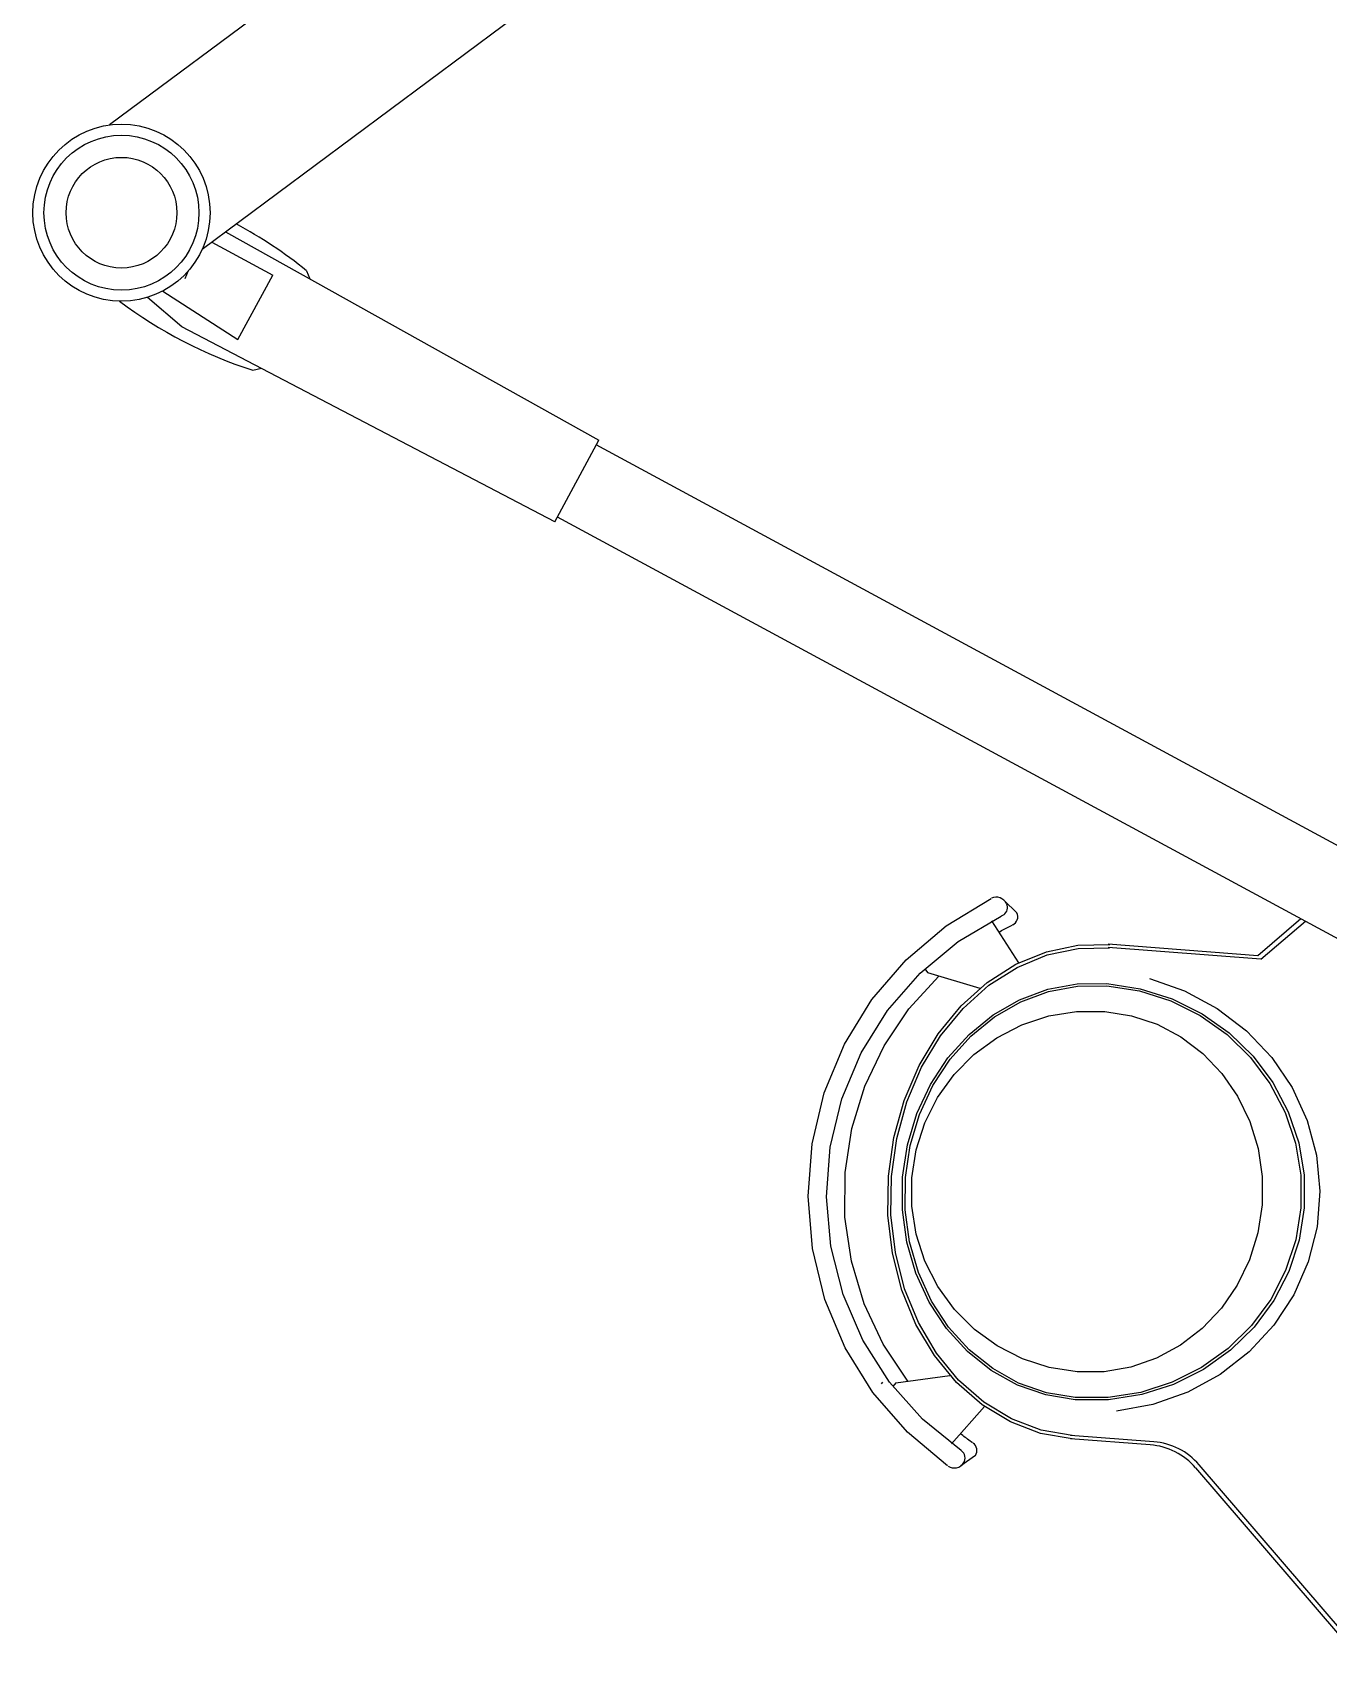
# Model space of a CAD drawing. Extents: x 2733443 to 3206532, y -1516114 to -1264405.
# Drawn here: x 3000729 to 3001124, y -1484060 to -1483559 of the extents above; entities that cross this region are included whole.
import ezdxf

# ---------------------------------------------------------------- set-up
doc = ezdxf.new("R2010")
doc.units = 0
doc.header["$MEASUREMENT"] = 0
doc.linetypes.add('1', pattern=[0, 0, 0])
doc.layers.get('0').update_dxf_attribs({"color": 250, "linetype": '1'})
doc.layers.add('furniture', color=33, linetype='Continuous')

# ---------------------------------------------------------------- blocks, each defined once
blk = doc.blocks.new('EQUIPMENT')
at = {"layer": 'furniture'}
for p, q in [((-30392, 18909.4), (-30840.5, 18575.93)), ((-30363.84, 18871.52), (-30812.33, 18538.05)), ((-30805.21, 18543.35), (-30691.52, 18479.94)), ((-30809.41, 18540.23), (-30790.83, 18530.19)), ((-30816.53, 18531.52), (-30817.57, 18529.03)), ((-30801.41, 18510.61), (-30790.83, 18530.19)), ((-30780.52, 18531.54), (-30779.56, 18529.02)), ((-30818.49, 18514.48), (-30828.94, 18523.43)), ((-30824.29, 18525.36), (-30801.41, 18510.61)), ((-30704.99, 18455.03), (-30818.49, 18514.48)), ((-30796.9, 18501.24), (-30794.27, 18501.82)), ((-30704.99, 18455.03), (-30691.52, 18479.94)), ((-30443.2, 18343.78), (-30692.32, 18478.46)), ((-30455.06, 18321.83), (-30704.18, 18456.51)), ((-30585.8, 18332.04), (-30572.12, 18340.32)), ((-30568.16, 18339.76), (-30564.25, 18335.93)), ((-30582.1, 18327.28), (-30569.05, 18334.98)), ((-30571.96, 18333.5), (-30563.76, 18320.7)), ((-30568.26, 18335.36), (-30569.05, 18334.98)), ((-30477.79, 18334.12), (-30490.87, 18322.9)), ((-30489.94, 18321.81), (-30476.44, 18333.39)), ((-30598, 18321.7), (-30585.8, 18332.04)), ((-30569.78, 18330.1), (-30569.38, 18330.32)), ((-30569.38, 18330.32), (-30568.97, 18330.55)), ((-30568.97, 18330.55), (-30568.56, 18330.77)), ((-30568.56, 18330.77), (-30568.16, 18330.99)), ((-30568.16, 18330.99), (-30567.75, 18331.2)), ((-30567.75, 18331.2), (-30567.34, 18331.42)), ((-30567.34, 18331.42), (-30566.93, 18331.63)), ((-30566.93, 18331.63), (-30566.52, 18331.84)), ((-30566.52, 18331.84), (-30566.1, 18332.05)), ((-30566.1, 18332.05), (-30565.69, 18332.26)), ((-30565.52, 18332.33), (-30565.69, 18332.26)), ((-30593.75, 18317.6), (-30582.1, 18327.28)), ((-30564.56, 18320.29), (-30555.28, 18324.12)), ((-30564.22, 18319.36), (-30555.07, 18323.14)), ((-30555.28, 18324.12), (-30545.66, 18326.16)), ((-30555.07, 18323.14), (-30545.59, 18325.15)), ((-30545.66, 18326.16), (-30535.94, 18326.35)), ((-30545.59, 18325.15), (-30536.02, 18325.34)), ((-30489.94, 18321.81), (-30536.52, 18325.38)), ((-30490.87, 18322.9), (-30536.44, 18326.39)), ((-30608.41, 18309.57), (-30598, 18321.7)), ((-30603.7, 18306.18), (-30593.75, 18317.6)), ((-30592.25, 18318.93), (-30591.51, 18317.76)), ((-30591.51, 18317.76), (-30575.5, 18312.99)), ((-30573.29, 18314.74), (-30564.56, 18320.29)), ((-30572.82, 18313.89), (-30564.22, 18319.36)), ((-30597.14, 18306.7), (-30587.99, 18316.71)), ((-30581.23, 18307.63), (-30573.29, 18314.74)), ((-30580.65, 18306.87), (-30572.82, 18313.89)), ((-30563.42, 18309.5), (-30554.81, 18312.67)), ((-30554.81, 18312.67), (-30545.88, 18314.32)), ((-30554.6, 18312.01), (-30545.8, 18313.65)), ((-30545.88, 18314.32), (-30536.85, 18314.42)), ((-30545.8, 18313.65), (-30536.9, 18313.74)), ((-30536.9, 18313.74), (-30526.97, 18312.21)), ((-30536.85, 18314.42), (-30526.75, 18312.86)), ((-30526.75, 18312.86), (-30517.02, 18309.78)), ((-30523.88, 18315.92), (-30513.18, 18312.21)), ((-30616.79, 18295.95), (-30608.41, 18309.57)), ((-30588.2, 18299.13), (-30581.23, 18307.63)), ((-30571.49, 18304.9), (-30563.42, 18309.5)), ((-30571.03, 18304.31), (-30563.08, 18308.87)), ((-30563.08, 18308.87), (-30554.6, 18312.01)), ((-30526.97, 18312.21), (-30517.4, 18309.16)), ((-30517.4, 18309.16), (-30508.43, 18304.69)), ((-30517.02, 18309.78), (-30507.89, 18305.25)), ((-30513.18, 18312.21), (-30503.24, 18306.88)), ((-30611.7, 18293.31), (-30603.7, 18306.18)), ((-30604.71, 18295.45), (-30597.14, 18306.7)), ((-30587.52, 18298.48), (-30580.65, 18306.87)), ((-30578.83, 18298.96), (-30571.49, 18304.9)), ((-30578.26, 18298.44), (-30571.03, 18304.31)), ((-30562.74, 18301.86), (-30554.57, 18304.55)), ((-30554.57, 18304.55), (-30546.09, 18305.92)), ((-30546.09, 18305.92), (-30537.5, 18305.94)), ((-30537.5, 18305.94), (-30529.4, 18304.64)), ((-30529.4, 18304.64), (-30521.6, 18302.02)), ((-30508.43, 18304.69), (-30500.27, 18298.89)), ((-30507.89, 18305.25), (-30499.6, 18299.39)), ((-30503.24, 18306.88), (-30494.32, 18300.07)), ((-30594.03, 18289.44), (-30588.2, 18299.13)), ((-30593.26, 18288.92), (-30587.52, 18298.48)), ((-30585.25, 18291.85), (-30578.83, 18298.96)), ((-30584.59, 18291.4), (-30578.26, 18298.44)), ((-30577.32, 18292.82), (-30570.38, 18297.92)), ((-30570.38, 18297.92), (-30562.74, 18301.86)), ((-30521.6, 18302.02), (-30514.3, 18298.15)), ((-30514.3, 18298.15), (-30507.67, 18293.11)), ((-30500.27, 18298.89), (-30493.14, 18291.92)), ((-30499.6, 18299.39), (-30492.34, 18292.34)), ((-30494.32, 18300.07), (-30486.66, 18291.95)), ((-30622.91, 18281.18), (-30616.79, 18295.95)), ((-30617.54, 18279.34), (-30611.7, 18293.31)), ((-30610.55, 18283.21), (-30604.71, 18295.45)), ((-30583.38, 18286.7), (-30577.32, 18292.82)), ((-30507.67, 18293.11), (-30501.88, 18287.04)), ((-30598.57, 18278.81), (-30594.03, 18289.44)), ((-30597.73, 18278.43), (-30593.26, 18288.92)), ((-30590.6, 18283.73), (-30585.25, 18291.85)), ((-30589.86, 18283.37), (-30584.59, 18291.4)), ((-30493.14, 18291.92), (-30487.2, 18283.94)), ((-30492.34, 18292.34), (-30486.3, 18284.27)), ((-30486.66, 18291.95), (-30480.46, 18282.76)), ((-30614.53, 18270.25), (-30610.55, 18283.21)), ((-30594.75, 18274.81), (-30590.6, 18283.73)), ((-30593.95, 18274.54), (-30589.86, 18283.37)), ((-30588.42, 18279.69), (-30583.38, 18286.7)), ((-30501.88, 18287.04), (-30497.06, 18280.09)), ((-30487.2, 18283.94), (-30482.61, 18275.15)), ((-30486.3, 18284.27), (-30481.63, 18275.38)), ((-30480.46, 18282.76), (-30475.88, 18272.72)), ((-30626.63, 18265.63), (-30622.91, 18281.18)), ((-30621.07, 18264.61), (-30617.54, 18279.34)), ((-30601.71, 18267.49), (-30598.57, 18278.81)), ((-30600.83, 18267.27), (-30597.73, 18278.43)), ((-30592.31, 18271.99), (-30588.42, 18279.69)), ((-30497.06, 18280.09), (-30493.35, 18272.41)), ((-30597.59, 18265.3), (-30594.75, 18274.81)), ((-30596.76, 18265.13), (-30593.95, 18274.54)), ((-30482.61, 18275.15), (-30479.47, 18265.77)), ((-30481.63, 18275.38), (-30478.43, 18265.9)), ((-30475.88, 18272.72), (-30473.05, 18262.11)), ((-30616.56, 18256.84), (-30614.53, 18270.25)), ((-30594.95, 18263.76), (-30592.31, 18271.99)), ((-30493.35, 18272.41), (-30490.83, 18264.22)), ((-30627.85, 18249.69), (-30626.63, 18265.63)), ((-30622.2, 18249.5), (-30621.07, 18264.61)), ((-30603.37, 18255.77), (-30601.71, 18267.49)), ((-30602.47, 18255.7), (-30600.83, 18267.27)), ((-30599.05, 18255.44), (-30597.59, 18265.3)), ((-30598.2, 18255.38), (-30596.76, 18265.13)), ((-30596.28, 18255.23), (-30594.95, 18263.76)), ((-30490.83, 18264.22), (-30489.57, 18255.69)), ((-30479.47, 18265.77), (-30477.86, 18256.03)), ((-30478.43, 18265.9), (-30476.79, 18256.05)), ((-30473.05, 18262.11), (-30472.03, 18251.2)), ((-30616.6, 18243.28), (-30616.56, 18256.84)), ((-30603.51, 18243.93), (-30603.37, 18255.77)), ((-30602.61, 18244.02), (-30602.47, 18255.7)), ((-30599.11, 18245.47), (-30599.05, 18255.44)), ((-30598.26, 18245.52), (-30598.2, 18255.38)), ((-30596.26, 18246.59), (-30596.28, 18255.23)), ((-30489.57, 18255.69), (-30489.58, 18247.06)), ((-30477.86, 18256.03), (-30477.82, 18246.16)), ((-30476.79, 18256.05), (-30476.75, 18246.08)), ((-30626.54, 18233.76), (-30627.85, 18249.69)), ((-30620.89, 18234.41), (-30622.2, 18249.5)), ((-30472.03, 18251.2), (-30472.87, 18240.29)), ((-30614.64, 18229.86), (-30616.6, 18243.28)), ((-30602.13, 18232.27), (-30603.51, 18243.93)), ((-30601.25, 18232.52), (-30602.61, 18244.02)), ((-30597.75, 18235.65), (-30599.11, 18245.47)), ((-30596.92, 18235.79), (-30598.26, 18245.52)), ((-30594.91, 18238.06), (-30596.26, 18246.59)), ((-30489.58, 18247.06), (-30490.88, 18238.52)), ((-30477.82, 18246.16), (-30479.36, 18236.41)), ((-30476.75, 18246.08), (-30478.31, 18236.22)), ((-30592.24, 18229.85), (-30594.91, 18238.06)), ((-30490.88, 18238.52), (-30493.43, 18230.29)), ((-30472.87, 18240.29), (-30475.53, 18229.67)), ((-30622.74, 18218.23), (-30626.54, 18233.76)), ((-30617.2, 18219.73), (-30620.89, 18234.41)), ((-30598.43, 18221.47), (-30601.25, 18232.52)), ((-30595.01, 18226.2), (-30597.75, 18235.65)), ((-30594.22, 18226.44), (-30596.92, 18235.79)), ((-30479.36, 18236.41), (-30482.43, 18227.02)), ((-30478.31, 18236.22), (-30481.43, 18226.74)), ((-30610.73, 18216.88), (-30614.64, 18229.86)), ((-30599.27, 18221.07), (-30602.13, 18232.27)), ((-30588.33, 18222.16), (-30592.24, 18229.85)), ((-30493.43, 18230.29), (-30497.17, 18222.57)), ((-30475.53, 18229.67), (-30479.95, 18219.61)), ((-30590.95, 18217.36), (-30595.01, 18226.2)), ((-30590.23, 18217.7), (-30594.22, 18226.44)), ((-30497.17, 18222.57), (-30502.01, 18215.55)), ((-30482.43, 18227.02), (-30486.97, 18218.23)), ((-30481.43, 18226.74), (-30486.03, 18217.85)), ((-30616.54, 18203.49), (-30622.74, 18218.23)), ((-30611.2, 18205.82), (-30617.2, 18219.73)), ((-30594.98, 18210.61), (-30599.27, 18221.07)), ((-30594.21, 18211.15), (-30598.43, 18221.47)), ((-30585.05, 18209.78), (-30590.23, 18217.7)), ((-30583.27, 18215.19), (-30588.33, 18222.16)), ((-30486.97, 18218.23), (-30492.85, 18210.24)), ((-30486.03, 18217.85), (-30492.01, 18209.78)), ((-30479.95, 18219.61), (-30486, 18210.39)), ((-30604.96, 18204.61), (-30610.73, 18216.88)), ((-30585.69, 18209.35), (-30590.95, 18217.36)), ((-30577.18, 18209.1), (-30583.27, 18215.19)), ((-30502.01, 18215.55), (-30507.82, 18209.41)), ((-30589.39, 18201.14), (-30594.98, 18210.61)), ((-30588.69, 18201.81), (-30594.21, 18211.15)), ((-30579.34, 18202.37), (-30585.69, 18209.35)), ((-30578.8, 18202.87), (-30585.05, 18209.78)), ((-30570.23, 18204.04), (-30577.18, 18209.1)), ((-30507.82, 18209.41), (-30514.47, 18204.29)), ((-30492.85, 18210.24), (-30499.93, 18203.26)), ((-30492.01, 18209.78), (-30499.21, 18202.73)), ((-30486, 18210.39), (-30493.53, 18202.24)), ((-30608.09, 18189.91), (-30616.54, 18203.49)), ((-30603.06, 18193.04), (-30611.2, 18205.82)), ((-30597.44, 18193.32), (-30604.96, 18204.61)), ((-30571.63, 18197.15), (-30578.8, 18202.87)), ((-30562.57, 18200.13), (-30570.23, 18204.04)), ((-30514.47, 18204.29), (-30521.79, 18200.33)), ((-30499.93, 18203.26), (-30508.04, 18197.45)), ((-30499.21, 18202.73), (-30507.45, 18196.86)), ((-30582.62, 18192.91), (-30589.39, 18201.14)), ((-30582.02, 18193.68), (-30588.69, 18201.81)), ((-30572.07, 18196.58), (-30579.34, 18202.37)), ((-30554.39, 18197.49), (-30562.57, 18200.13)), ((-30529.6, 18197.61), (-30537.7, 18196.21)), ((-30521.79, 18200.33), (-30529.6, 18197.61)), ((-30493.53, 18202.24), (-30502.34, 18195.39)), ((-30605.49, 18192.54), (-30605.04, 18193.06)), ((-30592.98, 18181.74), (-30603.06, 18193.04)), ((-30601.07, 18192.82), (-30602.04, 18191.72)), ((-30601.07, 18192.82), (-30584.63, 18195.08)), ((-30574.84, 18186.1), (-30582.62, 18192.91)), ((-30574.36, 18186.97), (-30582.02, 18193.68)), ((-30564.04, 18192.14), (-30572.07, 18196.58)), ((-30563.73, 18192.76), (-30571.63, 18197.15)), ((-30555.29, 18189.81), (-30563.73, 18192.76)), ((-30545.91, 18196.16), (-30554.39, 18197.49)), ((-30537.7, 18196.21), (-30545.91, 18196.16)), ((-30516.98, 18192.97), (-30526.53, 18189.91)), ((-30508.04, 18197.45), (-30516.98, 18192.97)), ((-30507.45, 18196.86), (-30516.54, 18192.33)), ((-30502.34, 18195.39), (-30512.19, 18190.02)), ((-30597.61, 18177.84), (-30608.09, 18189.91)), ((-30555.47, 18189.15), (-30564.04, 18192.14)), ((-30546.56, 18187.68), (-30555.47, 18189.15)), ((-30546.51, 18188.36), (-30555.29, 18189.81)), ((-30536.34, 18187.69), (-30546.56, 18187.68)), ((-30536.45, 18188.36), (-30546.51, 18188.36)), ((-30526.53, 18189.91), (-30536.45, 18188.36)), ((-30526.25, 18189.25), (-30536.34, 18187.69)), ((-30516.54, 18192.33), (-30526.25, 18189.25)), ((-30512.19, 18190.02), (-30522.83, 18186.26)), ((-30574.17, 18185.62), (-30584.15, 18174.28)), ((-30566.25, 18180.9), (-30574.84, 18186.1)), ((-30565.89, 18181.83), (-30574.36, 18186.97)), ((-30522.83, 18186.26), (-30533.96, 18184.22)), ((-30585.35, 18167.57), (-30597.61, 18177.84)), ((-30581.22, 18172.18), (-30592.98, 18181.74)), ((-30557.05, 18177.42), (-30566.25, 18180.9)), ((-30556.83, 18178.4), (-30565.89, 18181.83)), ((-30547.4, 18176.76), (-30556.83, 18178.4)), ((-30581.11, 18177.03), (-30581.48, 18177.32)), ((-30580.75, 18176.75), (-30581.11, 18177.03)), ((-30580.38, 18176.47), (-30580.75, 18176.75)), ((-30580.01, 18176.19), (-30580.38, 18176.47)), ((-30579.64, 18175.92), (-30580.01, 18176.19)), ((-30579.27, 18175.64), (-30579.64, 18175.92)), ((-30578.89, 18175.37), (-30579.27, 18175.64)), ((-30578.52, 18175.1), (-30578.89, 18175.37)), ((-30578.14, 18174.83), (-30578.52, 18175.1)), ((-30577.77, 18174.56), (-30578.14, 18174.83)), ((-30547.47, 18175.75), (-30557.05, 18177.42)), ((-30523.66, 18173.93), (-30547.98, 18175.79)), ((-30522.57, 18174.86), (-30547.9, 18176.8)), ((-30576.9, 18170.71), (-30581.35, 18167.52)), ((-30454.6, 18104.71), (-30508.76, 18167.86)), ((-30509.85, 18166.93), (-30455.69, 18103.78))]:
    blk.add_line(p, q, dxfattribs=at)
for radius in [26.97, 23.6, 16.86]:
    blk.add_circle((-30836.89, 18549.2), radius, dxfattribs=at)
for centre, radius, start, end in [((-30867.13, 18424.5), 137.69, 51.0236, 61.7422), ((-30754.77, 18632.33), 137.69, 233.0891, 252.1829), ((-30570.52, 18337.36), 3.37, 25.6208, 115.6208), ((-30569.81, 18337.57), 2.7, 305.0141, 25.6208), ((-30566.68, 18334.76), 2.7, 295.6208, 25.6208), ((-30579.13, 18172.23), 2.7, 325.6208, 55.6208), ((-30525.2, 18153.76), 20.23, 40.6197, 85.6208), ((-30524.12, 18154.69), 20.23, 40.6197, 85.6208), ((-30583.32, 18170.26), 3.37, 235.6208, 328.6038), ((-30582.72, 18169.94), 2.7, 325.6208, 55.6208)]:
    blk.add_arc(centre, radius, start, end, dxfattribs=at)

msp = doc.modelspace()

# ---------------------------------------------------------------- block references
at = {"color": 240, "true_color": 0xed1f24}
msp.add_blockref('EQUIPMENT', (3031593.1809, -1502163.4359), dxfattribs=at)

doc.saveas('drawing.dxf')
